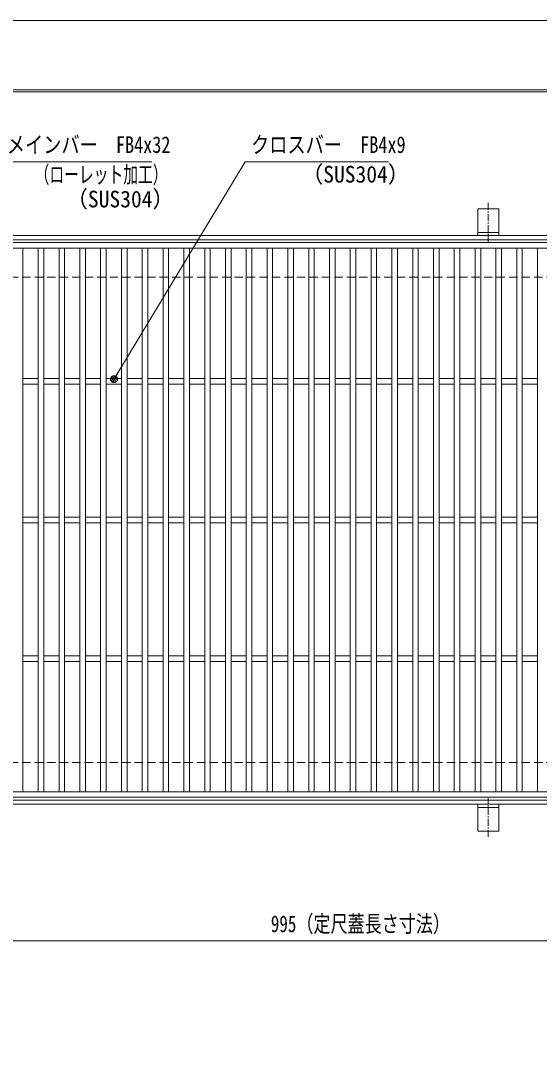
# Model space of a CAD drawing. Units: millimetres, scale not verified. Extents: x -1050 to 1050, y -742 to 742.
# Drawn here: x -533 to -159, y 0 to 742 of the extents above; entities that cross this region are included whole.
import ezdxf
from ezdxf.enums import TextEntityAlignment as Align

# ---------------------------------------------------------------- set-up
doc = ezdxf.new("R2010")
doc.units = ezdxf.units.MM
doc.header["$LTSCALE"] = 5
doc.linetypes.add('CHAIN1', pattern=[8, 5, -1, 1, -1])
doc.linetypes.add('DASHED1', pattern=[1.8, 1.2, -0.6])
for name, color, linetype, lineweight in [('0-0_7-図\u3000枠', 4, 'Continuous', 9), ('0-1_寸法注釈', 2, 'Continuous', 9), ('0-2_0', 2, 'Continuous', 9), ('0-3_DEFPOINTS', 134, 'Continuous', 9), ('0-4_蓋', 5, 'Continuous', 9), ('0-9_枠', 7, 'Continuous', 9), ('0-A_溝開口', 4, 'DASHED1', 9), ('0-B_アンカー', 7, 'Continuous', 9)]:
    doc.layers.add(name, color=color, linetype=linetype, lineweight=lineweight)
doc.styles.add('ＭＳ ゴシック', font='')
doc.styles.get('ＭＳ ゴシック').set_extended_font_data('MS Gothic')

# ---------------------------------------------------------------- blocks, each defined once
blk = doc.blocks.new('A$C5D7C781A')
at = {"layer": '0-B_アンカー'}
for p, q in [((0, 118.78), (0, 22.26)), ((0, 118.78), (75, 118.78)), ((75, 118.78), (75, 22.26)), ((75, 33.76), (0, 33.76)), ((0, 22.26), (75, 22.26))]:
    blk.add_line(p, q, dxfattribs=at)
at = {"layer": '0-B_アンカー', "color": 6, "linetype": 'CHAIN1'}
blk.add_line((37.5, 140.11), (37.5, 0), dxfattribs=at)
blk = doc.blocks.new('_Dot')
at = {"layer": '0-2_0'}
for p, q in [((-2.5, 0), (-5, 0)), ((2.445, 0.5), (-2.445, 0.5)), ((1.997, 1.5), (-1.997, 1.5)), ((2.289, -0.995), (-2.289, -0.995)), ((1.499, -1.995), (-1.499, -1.995))]:
    blk.add_line(p, q, dxfattribs=at)
for points in [[(2.5, 0), (2.48, 0.313), (2.421, 0.622), (2.324, 0.92), (2.191, 1.204), (2.023, 1.469), (1.822, 1.711), (1.594, 1.926), (1.34, 2.111), (1.064, 2.262), (0.773, 2.378), (0.468, 2.456), (0.157, 2.495), (-0.157, 2.495), (-0.468, 2.456), (-0.773, 2.378), (-1.064, 2.262), (-1.34, 2.111), (-1.594, 1.926), (-1.822, 1.711), (-2.023, 1.469), (-2.191, 1.204), (-2.324, 0.92), (-2.421, 0.622), (-2.48, 0.313), (-2.5, 0), (0, 0)], [(-2.5, 0), (-2.48, -0.313), (-2.421, -0.622), (-2.324, -0.92), (-2.191, -1.204), (-2.023, -1.469), (-1.822, -1.711), (-1.594, -1.926), (-1.34, -2.111), (-1.064, -2.262), (-0.773, -2.378), (-0.468, -2.456), (-0.157, -2.495), (0.157, -2.495), (0.468, -2.456), (0.773, -2.378), (1.064, -2.262), (1.34, -2.111), (1.594, -1.926), (1.822, -1.711), (2.023, -1.469), (2.191, -1.204), (2.324, -0.92), (2.421, -0.622), (2.48, -0.313), (2.5, 0), (0, 0)]]:
    blk.add_lwpolyline(points, close=True, dxfattribs=at)

msp = doc.modelspace()

# ---------------------------------------------------------------- linework, layer by layer
at = {"layer": '0-0_7-図\u3000枠'}
msp.add_line((-973.75, 691.25), (998.75, 691.25), dxfattribs=at)
msp.add_lwpolyline([(-975, 692.5), (1000, 692.5), (1000, -692.5)], dxfattribs=at)
at = {"layer": '0-1_寸法注釈'}
msp.add_line((-785.45, 78.953), (199.55, 78.953), dxfattribs=at)
for points in [[(-438.147, 640.749), (-547.371, 640.749), (-620.383, 533.117)], [(-267.513, 640.749), (-370.72, 640.749), (-464.747, 484.829)]]:
    msp.add_lwpolyline(points, dxfattribs=at)
at = {"layer": '0-3_DEFPOINTS'}
msp.add_lwpolyline([(-1050, -742.5), (-1050, 742.5), (1050, 742.5), (1050, -742.5)], close=True, dxfattribs=at)
at = {"layer": '0-4_蓋'}
for p, q in [((204.55, 582.475), (-790.45, 582.475)), ((204.55, 578.475), (-790.45, 578.475)), ((-530.95, 578.475), (-530.95, 186.475)), ((-519.95, 578.475), (-519.95, 186.475)), ((-515.95, 578.475), (-515.95, 186.475)), ((-504.95, 578.475), (-504.95, 186.475)), ((-500.95, 578.475), (-500.95, 186.475)), ((-489.95, 578.475), (-489.95, 186.475)), ((-485.95, 578.475), (-485.95, 186.475)), ((-474.95, 578.475), (-474.95, 186.475)), ((-470.95, 578.475), (-470.95, 186.475)), ((-459.95, 578.475), (-459.95, 186.475)), ((-455.95, 578.475), (-455.95, 186.475)), ((-444.95, 578.475), (-444.95, 186.475)), ((-440.95, 578.475), (-440.95, 186.475)), ((-429.95, 578.475), (-429.95, 186.475)), ((-425.95, 578.475), (-425.95, 186.475)), ((-414.95, 578.475), (-414.95, 186.475)), ((-410.95, 578.475), (-410.95, 186.475)), ((-399.95, 578.475), (-399.95, 186.475)), ((-395.95, 578.475), (-395.95, 186.475)), ((-384.95, 578.475), (-384.95, 186.475)), ((-380.95, 578.475), (-380.95, 186.475)), ((-369.95, 578.475), (-369.95, 186.475)), ((-365.95, 578.475), (-365.95, 186.475)), ((-354.95, 578.475), (-354.95, 186.475)), ((-350.95, 578.475), (-350.95, 186.475)), ((-339.95, 578.475), (-339.95, 186.475)), ((-335.95, 578.475), (-335.95, 186.475)), ((-324.95, 578.475), (-324.95, 186.475)), ((-320.95, 578.475), (-320.95, 186.475)), ((-309.95, 578.475), (-309.95, 186.475)), ((-305.95, 578.475), (-305.95, 186.475)), ((-294.95, 578.475), (-294.95, 186.475)), ((-290.95, 578.475), (-290.95, 186.475)), ((-279.95, 578.475), (-279.95, 186.475)), ((-275.95, 578.475), (-275.95, 186.475)), ((-264.95, 578.475), (-264.95, 186.475)), ((-260.95, 578.475), (-260.95, 186.475)), ((-249.95, 578.475), (-249.95, 186.475)), ((-245.95, 578.475), (-245.95, 186.475)), ((-234.95, 578.475), (-234.95, 186.475)), ((-230.95, 578.475), (-230.95, 186.475)), ((-219.95, 578.475), (-219.95, 186.475)), ((-215.95, 578.475), (-215.95, 186.475)), ((-204.95, 578.475), (-204.95, 186.475)), ((-200.95, 578.475), (-200.95, 186.475)), ((-189.95, 578.475), (-189.95, 186.475)), ((-185.95, 578.475), (-185.95, 186.475)), ((-174.95, 578.475), (-174.95, 186.475)), ((-170.95, 578.475), (-170.95, 186.475)), ((-159.95, 578.475), (-159.95, 186.475)), ((-519.95, 484.475), (-530.95, 484.475)), ((-504.95, 484.475), (-515.95, 484.475)), ((-489.95, 484.475), (-500.95, 484.475)), ((-474.95, 484.475), (-485.95, 484.475)), ((-459.95, 484.475), (-470.95, 484.475)), ((-444.95, 484.475), (-455.95, 484.475)), ((-429.95, 484.475), (-440.95, 484.475)), ((-414.95, 484.475), (-425.95, 484.475)), ((-399.95, 484.475), (-410.95, 484.475)), ((-384.95, 484.475), (-395.95, 484.475)), ((-369.95, 484.475), (-380.95, 484.475)), ((-354.95, 484.475), (-365.95, 484.475)), ((-339.95, 484.475), (-350.95, 484.475)), ((-324.95, 484.475), (-335.95, 484.475)), ((-309.95, 484.475), (-320.95, 484.475)), ((-294.95, 484.475), (-305.95, 484.475)), ((-279.95, 484.475), (-290.95, 484.475)), ((-264.95, 484.475), (-275.95, 484.475)), ((-249.95, 484.475), (-260.95, 484.475)), ((-234.95, 484.475), (-245.95, 484.475)), ((-219.95, 484.475), (-230.95, 484.475)), ((-204.95, 484.475), (-215.95, 484.475)), ((-189.95, 484.475), (-200.95, 484.475)), ((-174.95, 484.475), (-185.95, 484.475)), ((-159.95, 484.475), (-170.95, 484.475)), ((-519.95, 480.475), (-530.95, 480.475)), ((-504.95, 480.475), (-515.95, 480.475)), ((-489.95, 480.475), (-500.95, 480.475)), ((-474.95, 480.475), (-485.95, 480.475)), ((-459.95, 480.475), (-470.95, 480.475)), ((-444.95, 480.475), (-455.95, 480.475)), ((-429.95, 480.475), (-440.95, 480.475)), ((-414.95, 480.475), (-425.95, 480.475)), ((-399.95, 480.475), (-410.95, 480.475)), ((-384.95, 480.475), (-395.95, 480.475)), ((-369.95, 480.475), (-380.95, 480.475)), ((-354.95, 480.475), (-365.95, 480.475)), ((-339.95, 480.475), (-350.95, 480.475)), ((-324.95, 480.475), (-335.95, 480.475)), ((-309.95, 480.475), (-320.95, 480.475)), ((-294.95, 480.475), (-305.95, 480.475)), ((-279.95, 480.475), (-290.95, 480.475)), ((-264.95, 480.475), (-275.95, 480.475)), ((-249.95, 480.475), (-260.95, 480.475)), ((-234.95, 480.475), (-245.95, 480.475)), ((-219.95, 480.475), (-230.95, 480.475)), ((-204.95, 480.475), (-215.95, 480.475)), ((-189.95, 480.475), (-200.95, 480.475)), ((-174.95, 480.475), (-185.95, 480.475)), ((-159.95, 480.475), (-170.95, 480.475)), ((-519.95, 384.475), (-530.95, 384.475)), ((-519.95, 380.475), (-530.95, 380.475)), ((-504.95, 384.475), (-515.95, 384.475)), ((-504.95, 380.475), (-515.95, 380.475)), ((-489.95, 384.475), (-500.95, 384.475)), ((-489.95, 380.475), (-500.95, 380.475)), ((-474.95, 384.475), (-485.95, 384.475)), ((-474.95, 380.475), (-485.95, 380.475)), ((-459.95, 384.475), (-470.95, 384.475)), ((-459.95, 380.475), (-470.95, 380.475)), ((-444.95, 384.475), (-455.95, 384.475)), ((-444.95, 380.475), (-455.95, 380.475)), ((-429.95, 384.475), (-440.95, 384.475)), ((-429.95, 380.475), (-440.95, 380.475)), ((-414.95, 384.475), (-425.95, 384.475)), ((-414.95, 380.475), (-425.95, 380.475)), ((-399.95, 384.475), (-410.95, 384.475)), ((-399.95, 380.475), (-410.95, 380.475)), ((-384.95, 384.475), (-395.95, 384.475)), ((-384.95, 380.475), (-395.95, 380.475)), ((-369.95, 384.475), (-380.95, 384.475)), ((-369.95, 380.475), (-380.95, 380.475)), ((-354.95, 384.475), (-365.95, 384.475)), ((-354.95, 380.475), (-365.95, 380.475)), ((-339.95, 384.475), (-350.95, 384.475)), ((-339.95, 380.475), (-350.95, 380.475)), ((-324.95, 384.475), (-335.95, 384.475)), ((-324.95, 380.475), (-335.95, 380.475)), ((-309.95, 384.475), (-320.95, 384.475)), ((-309.95, 380.475), (-320.95, 380.475)), ((-294.95, 384.475), (-305.95, 384.475)), ((-294.95, 380.475), (-305.95, 380.475)), ((-279.95, 384.475), (-290.95, 384.475)), ((-279.95, 380.475), (-290.95, 380.475)), ((-264.95, 384.475), (-275.95, 384.475)), ((-264.95, 380.475), (-275.95, 380.475)), ((-249.95, 384.475), (-260.95, 384.475)), ((-249.95, 380.475), (-260.95, 380.475)), ((-234.95, 384.475), (-245.95, 384.475)), ((-234.95, 380.475), (-245.95, 380.475)), ((-219.95, 384.475), (-230.95, 384.475)), ((-219.95, 380.475), (-230.95, 380.475)), ((-204.95, 384.475), (-215.95, 384.475)), ((-204.95, 380.475), (-215.95, 380.475)), ((-189.95, 384.475), (-200.95, 384.475)), ((-189.95, 380.475), (-200.95, 380.475)), ((-174.95, 384.475), (-185.95, 384.475)), ((-174.95, 380.475), (-185.95, 380.475)), ((-159.95, 384.475), (-170.95, 384.475)), ((-159.95, 380.475), (-170.95, 380.475)), ((-519.95, 284.475), (-530.95, 284.475)), ((-504.95, 284.475), (-515.95, 284.475)), ((-489.95, 284.475), (-500.95, 284.475)), ((-474.95, 284.475), (-485.95, 284.475)), ((-459.95, 284.475), (-470.95, 284.475)), ((-444.95, 284.475), (-455.95, 284.475)), ((-429.95, 284.475), (-440.95, 284.475)), ((-414.95, 284.475), (-425.95, 284.475)), ((-399.95, 284.475), (-410.95, 284.475)), ((-384.95, 284.475), (-395.95, 284.475)), ((-369.95, 284.475), (-380.95, 284.475)), ((-354.95, 284.475), (-365.95, 284.475)), ((-339.95, 284.475), (-350.95, 284.475)), ((-324.95, 284.475), (-335.95, 284.475)), ((-309.95, 284.475), (-320.95, 284.475)), ((-294.95, 284.475), (-305.95, 284.475)), ((-279.95, 284.475), (-290.95, 284.475)), ((-264.95, 284.475), (-275.95, 284.475)), ((-249.95, 284.475), (-260.95, 284.475)), ((-234.95, 284.475), (-245.95, 284.475)), ((-219.95, 284.475), (-230.95, 284.475)), ((-204.95, 284.475), (-215.95, 284.475)), ((-189.95, 284.475), (-200.95, 284.475)), ((-174.95, 284.475), (-185.95, 284.475)), ((-159.95, 284.475), (-170.95, 284.475)), ((-519.95, 280.475), (-530.95, 280.475)), ((-504.95, 280.475), (-515.95, 280.475)), ((-489.95, 280.475), (-500.95, 280.475)), ((-474.95, 280.475), (-485.95, 280.475)), ((-459.95, 280.475), (-470.95, 280.475)), ((-444.95, 280.475), (-455.95, 280.475)), ((-429.95, 280.475), (-440.95, 280.475)), ((-414.95, 280.475), (-425.95, 280.475)), ((-399.95, 280.475), (-410.95, 280.475)), ((-384.95, 280.475), (-395.95, 280.475)), ((-369.95, 280.475), (-380.95, 280.475)), ((-354.95, 280.475), (-365.95, 280.475)), ((-339.95, 280.475), (-350.95, 280.475)), ((-324.95, 280.475), (-335.95, 280.475)), ((-309.95, 280.475), (-320.95, 280.475)), ((-294.95, 280.475), (-305.95, 280.475)), ((-279.95, 280.475), (-290.95, 280.475)), ((-264.95, 280.475), (-275.95, 280.475)), ((-249.95, 280.475), (-260.95, 280.475)), ((-234.95, 280.475), (-245.95, 280.475)), ((-219.95, 280.475), (-230.95, 280.475)), ((-204.95, 280.475), (-215.95, 280.475)), ((-189.95, 280.475), (-200.95, 280.475)), ((-174.95, 280.475), (-185.95, 280.475)), ((-159.95, 280.475), (-170.95, 280.475)), ((-790.45, 186.475), (204.55, 186.475)), ((-790.45, 182.475), (204.55, 182.475))]:
    msp.add_line(p, q, dxfattribs=at)
at = {"layer": '0-9_枠'}
for p, q in [((-795.45, 587.475), (409.55, 587.475)), ((-792.45, 584.475), (407.714, 584.475)), ((-792.45, 180.475), (411.386, 180.475)), ((-795.45, 177.475), (409.55, 177.475))]:
    msp.add_line(p, q, dxfattribs=at)
at = {"layer": '0-A_溝開口'}
for p, q in [((-765.45, 557.475), (204.55, 557.475)), ((-765.45, 207.475), (204.55, 207.475))]:
    msp.add_line(p, q, dxfattribs=at)

# ---------------------------------------------------------------- block references
at = {"layer": '0-1_寸法注釈', "rotation": 238.63944}
msp.add_blockref('_Dot', (-465.268, 483.975), dxfattribs=at)
at = {"layer": '0-B_アンカー', "xscale": 0.2, "yscale": 0.2}
msp.add_blockref('A$C5D7C781A', (-202.95, 583.023), dxfattribs=at)
at = {"layer": '0-B_アンカー', "xscale": -0.2, "yscale": 0.2, "rotation": 180}
msp.add_blockref('A$C5D7C781A', (-202.95, 181.927), dxfattribs=at)

# ---------------------------------------------------------------- texts
at = {"layer": '0-1_寸法注釈', "color": 7, "style": 'ＭＳ ゴシック'}
for s, height, width, p in [('メインバー\u3000FB4x32', 12.02, 0.8, (-542.594, 643.436)), ('クロスバー\u3000FB4x9', 12.03, 0.8, (-366.554, 643.436)), ('（ローレット加工）', 12.02, 0.65, (-522.589, 621.881)), ('（SUS304）', 12.02, 0.95, (-330.068, 622.108)), ('（SUS304）', 12.02, 0.95, (-499.742, 604.216)), ('995（定尺蓋長さ寸法）', 12.03, 0.75, (-352.249, 81.64))]:
    msp.add_text(s, height=height, dxfattribs=dict(at, width=width)).set_placement(p, align=Align.BOTTOM_LEFT)

doc.saveas('drawing.dxf')
